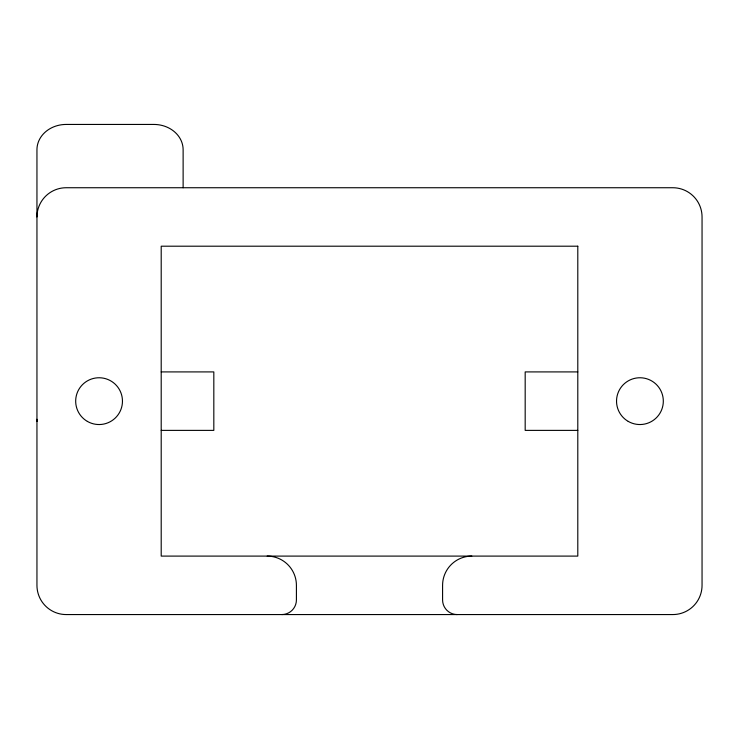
<?xml version="1.0" encoding="UTF-8"?>
<svg xmlns="http://www.w3.org/2000/svg" width="739" height="739" viewBox="0 0 739 739"><rect width="100%" height="100%" fill="white"/><g stroke="black" fill="none" stroke-linecap="round" stroke-linejoin="round"><path stroke-width="1.11" d="M161.204 371.911L213.82 371.911L213.82 430.384L161.204 430.384M577.796 371.911L525.18 371.911L525.18 430.384L577.796 430.384M183.124 187.761L183.124 149.749A29.237 25.32 0 0 0 153.888 124.438L66.187 124.438A29.237 25.32 0 0 0 36.95 149.749L36.95 585.325A29.237 29.237 0 0 0 66.187 614.562L672.813 614.562A29.237 29.237 0 0 0 702.05 585.325L702.05 216.97A29.237 29.237 0 0 0 672.813 187.734L66.187 187.734A29.237 29.237 0 0 0 36.95 216.97M37.061 421.442A29.237 25.32 0 0 1 36.95 419.244M281.79 614.562A14.614 14.614 0 0 0 296.413 599.948L296.413 585.325A29.237 29.237 0 0 0 267.176 556.097M471.824 556.097A29.237 29.237 0 0 0 442.587 585.325L442.587 599.948A14.614 14.614 0 0 0 457.21 614.562M577.796 246.198L161.204 246.198L161.204 556.097L577.796 556.097L577.796 246.198M87.378 421.406A23.389 23.389 0 0 0 122.462 401.148A23.389 23.389 0 0 0 87.378 380.89A23.389 23.389 0 0 0 87.378 421.406M628.233 421.406A23.389 23.389 0 0 0 663.317 401.148A23.389 23.389 0 0 0 628.233 380.89A23.389 23.389 0 0 0 628.233 421.406"/></g></svg>
